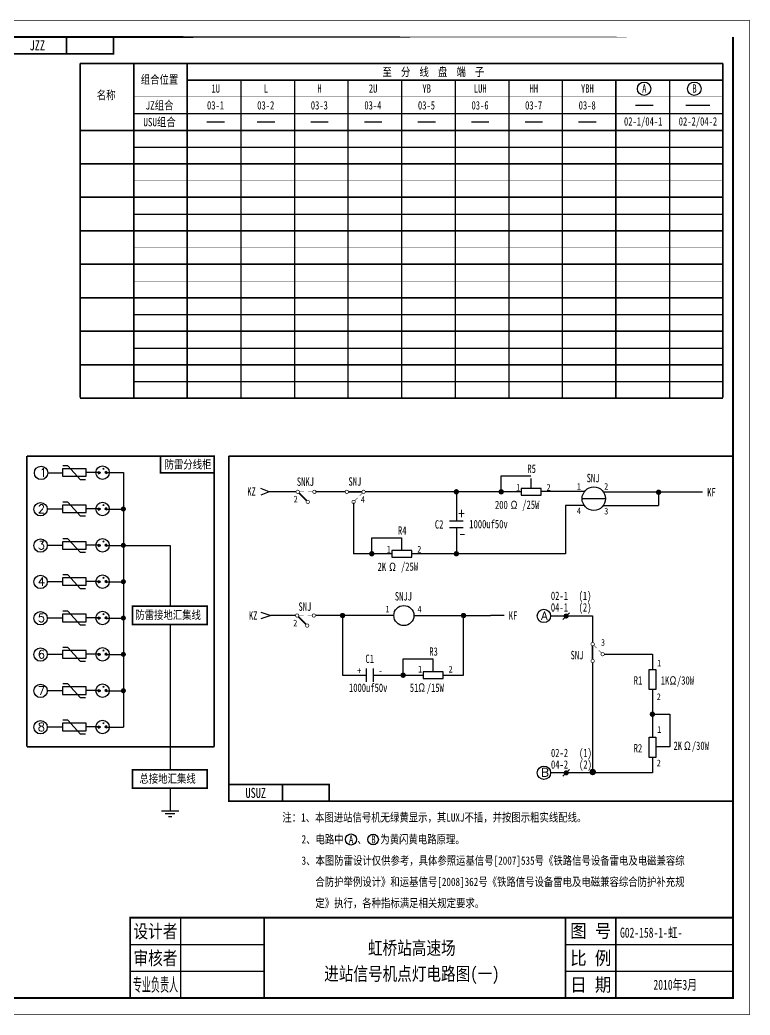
# Model space of a CAD drawing. Header units: millimetres. Extents: x -220 to 200, y -264 to 33.
# Drawn here: x -18 to 200.1, y -264.2 to 33 of the extents above; entities that cross this region are included whole.
import ezdxf
from ezdxf.enums import TextEntityAlignment as Align

# ---------------------------------------------------------------- set-up
doc = ezdxf.new("R2010")
doc.units = ezdxf.units.MM
doc.layers.add('COLUMN', color=7, linetype='Continuous')
doc.layers.add('define', color=7, linetype='Continuous')
doc.styles.add('CHINESE', font='SimSun.ttf', dxfattribs={"width": 0.9})
doc.styles.add('HZ', font='txt.shx', dxfattribs={"bigfont": 'hz.shx'})
doc.styles.add('ITALICC', font='txt', dxfattribs={"width": 0.75})
doc.styles.add('ST', font='SimSun.ttf')
doc.styles.add('STYLE1', font='greekc.shx', dxfattribs={"width": 0.8})

# ---------------------------------------------------------------- blocks, each defined once
blk = doc.blocks.new('BZTB')
at = {"color": 7}
for p, q in [((0.23, 16), (40.23, 16)), ((130.23, 16), (180.23, 16)), ((0.23, 8), (40.23, 8)), ((130.23, 8), (180.23, 8))]:
    blk.add_line(p, q, dxfattribs=at)
at = {"color": 7, "const_width": 0.5}
blk.add_lwpolyline([(0.23, 0), (180.23, 0), (180.23, 24), (0.23, 24)], close=True, dxfattribs=at)
at = {"color": 7}
for points, const_width in [([(15.23, 24), (15.23, 0)], 0.4), ([(40.23, 24), (40.23, 0)], 0.5), ([(130.23, 24), (130.23, 0)], 0.5), ([(145.23, 24), (145.23, 0)], 0.4)]:
    blk.add_lwpolyline(points, dxfattribs=dict(at, const_width=const_width))
at = {"color": 7, "style": 'CHINESE'}
for s, width, p in [('设计者', 0.8, (7.73, 20)), ('图 号', 0.9, (137.73, 20)), ('审核者', 0.8, (7.73, 12)), ('比 例', 0.9, (137.73, 12)), ('日 期', 0.9, (137.73, 4))]:
    blk.add_text(s, height=4, dxfattribs=dict(at, width=width)).set_placement(p, align=Align.MIDDLE)
at = {"color": 7, "style": 'CHINESE', "width": 0.478723}
blk.add_text('专业负责人', height=4, dxfattribs=at).set_placement((1, 2), (14.5, 2), align=Align.FIT)
blk = doc.blocks.new('WK')
at = {"const_width": 0.5}
for points in [[(0, 0), (0, 5), (30, 5), (30, 0), (0, 0)], [(16, 0), (16, 5)]]:
    blk.add_lwpolyline(points, dxfattribs=at)
blk = doc.blocks.new('W22')
at = {"const_width": 0.8}
blk.add_lwpolyline([(-0.4, 0, 1), (0.4, 0, 1)], format="xyb", close=True, dxfattribs=at)
blk = doc.blocks.new('133')
at = {"const_width": 0.2}
for points in [[(-6, 0, 1), (-5, 0, 1)], [(-1, 0, 1), (0, 0, 1)], [(-4, -3, 1), (-3, -3, 1)]]:
    blk.add_lwpolyline(points, format="xyb", close=True, dxfattribs=at)
for points, const_width in [([(-5, 0), (-1, 0)], 0.5), ([(-2.3, -1.8), (-3.15, -2.65)], 0.15), ([(-0.85, -0.35), (-1.7, -1.2)], 0.15)]:
    blk.add_lwpolyline(points, dxfattribs=dict(const_width=const_width))
blk.add_lwpolyline([(-5.5, -1.3, 0, 0, 0), (-5.5, -2.3, 0.8, 0, 0), (-5.5, -4.5, 0, 0, 0)], format="xyseb")
at = {"width": 0.8}
for tag, p in [('RELAY', (-3, 2.2)), ('0', (0, -2))]:
    blk.add_attdef(tag, text='', height=2, dxfattribs=at).set_placement(p, align=Align.MIDDLE)
blk = doc.blocks.new('144')
at = {"const_width": 0.2}
for points in [[(1, 0, -1), (0, 0, -1)], [(6, 0, -1), (5, 0, -1)], [(4, -3, -1), (3, -3, -1)]]:
    blk.add_lwpolyline(points, format="xyb", close=True, dxfattribs=at)
for points, const_width in [([(2.4, 0), (1, 0)], 0.15), ([(5, 0), (3.6, 0)], 0.15), ([(0.85, -0.35), (3.15, -2.65)], 0.5)]:
    blk.add_lwpolyline(points, dxfattribs=dict(const_width=const_width))
blk.add_lwpolyline([(5.5, -1.3, 0, 0, 0), (5.5, -2.3, 0.8, 0, 0), (5.5, -4.5, 0, 0, 0)], format="xyseb")
at = {"width": 0.8}
for tag, p in [('RELAY', (3, 2.2)), ('0', (0, -2))]:
    blk.add_attdef(tag, text='', height=2, dxfattribs=at).set_placement(p, align=Align.MIDDLE)
blk = doc.blocks.new('W05')
blk.add_circle((0, 0), 3)
blk = doc.blocks.new('234')
at = {"const_width": 0.2}
for points in [[(0.5, -0.5, 1), (-0.5, -0.5, 1)], [(3.5, -3.5, 1), (2.5, -3.5, 1)], [(0.5, -5.5, 1), (-0.5, -5.5, 1)]]:
    blk.add_lwpolyline(points, format="xyb", close=True, dxfattribs=at)
for points, const_width in [([(0, -1), (0, -5)], 0.5), ([(0.35, -0.85), (1.2, -1.7)], 0.15), ([(1.8, -2.3), (2.65, -3.15)], 0.15)]:
    blk.add_lwpolyline(points, dxfattribs=dict(const_width=const_width))
blk.add_lwpolyline([(2, -4.5, 0, 0, 0), (2, -5.5, 0.8, 0, 0), (2, -7.7, 0, 0, 0)], format="xyseb")
at = {"width": 0.8}
blk.add_attdef('0', text='', height=2, dxfattribs=at).set_placement((2, 0), align=Align.MIDDLE)
blk.add_attdef('RELAY', text='', height=2, dxfattribs=at).set_placement((-1, -3), align=Align.MIDDLE_RIGHT)
blk = doc.blocks.new('DZ2')
at = {"const_width": 0.8}
blk.add_lwpolyline([(-0.4, 0, 1), (0.4, 0, 1)], format="xyb", close=True, dxfattribs=at)
blk = doc.blocks.new('W06')
blk.add_circle((0, 0), 2)
blk = doc.blocks.new('dlt_xhj_jz_dd_tb')
at = {"color": 0}
for p, q in [((48, 15), (48, -79.82)), ((64, 15), (64, -79.82)), ((80, 15), (80, -79.82)), ((96, 15), (96, -79.82)), ((112, 15), (112, -79.82)), ((128, 15), (128, -79.82)), ((144, 15), (144, -79.82)), ((176, 15), (176, -79.82)), ((165.89, 7.5), (171.11, 7.5)), ((180.89, 7.5), (188.11, 7.5)), ((16, 5), (192, 5)), ((37.89, 2.5), (43.11, 2.5)), ((52.89, 2.5), (58.11, 2.5)), ((68.89, 2.5), (74.11, 2.5)), ((84.89, 2.5), (90.11, 2.5)), ((100.89, 2.5), (106.11, 2.5)), ((116.89, 2.5), (122.11, 2.5)), ((132.89, 2.5), (138.11, 2.5)), ((148.89, 2.5), (154.11, 2.5)), ((16, -5), (192, -5)), ((0, -20), (0, -20)), ((16, -25), (192, -25)), ((0, -40), (0, -40)), ((16, -55), (192, -55)), ((16, -65), (192, -65)), ((16, -75), (192, -75))]:
    blk.add_line(p, q, dxfattribs=at)
for points, const_width in [([(0, 20), (192, 20)], 0.5), ([(0, -79.82), (0, 20)], 0.5), ([(16, 20), (16, -79.82)], 0.5), ([(32, 20), (32, -79.82)], 0.5), ([(192, 20), (192, -79.82)], 0.5), ([(32, 15), (192, 15)], 0.5), ([(160, 15), (160, -79.82)], 0.5), ([(16, 10), (192, 10)], 0.1), ([(0, 0), (192, 0)], 0.5), ([(0, -10), (192, -10)], 0.5), ([(16, -15), (192, -15)], 0.1), ([(0, -20), (192, -20)], 0.5), ([(0, -30), (192, -30)], 0.5), ([(16, -35), (192, -35)], 0.1), ([(0, -40), (192, -40)], 0.5), ([(16, -45), (192, -45)], 0.1), ([(0, -50), (192, -50)], 0.5), ([(0, -60), (192, -60)], 0.5), ([(0, -70), (192, -70)], 0.5), ([(192, -80), (0, -80)], 0.5)]:
    blk.add_lwpolyline(points, dxfattribs=dict(at, const_width=const_width))
for p in [(168.44, 12.43), (183.44, 12.43)]:
    blk.add_blockref('W06', p, dxfattribs=at)
at = {"color": 0, "style": 'CHINESE', "width": 0.8}
for s, p in [('至  分  线  盘  端  子', (105.51, 17.55)), ('组合位置', (23.72, 15.26)), ('名称', (7.8, 10.61)), ('JZ组合', (23.72, 7.55)), ('USU组合', (23.72, 2.55))]:
    blk.add_text(s, height=2.5, dxfattribs=at).set_placement(p, align=Align.MIDDLE)
at = {"color": 0, "style": 'ITALICC', "width": 0.75}
for s, p in [('1U', (40.5, 10.5)), ('L', (55.5, 10.5)), ('H', (71.5, 10.5)), ('2U', (87.5, 10.5)), ('YB', (103.5, 10.5)), ('LUH', (119.5, 10.5)), ('HH', (135.5, 10.5)), ('YBH', (151.5, 10.5)), ('A', (168.5, 10.5)), ('B', (183.5, 10.5))]:
    blk.add_text(s, height=2.5, dxfattribs=at).set_placement(p, align=Align.BOTTOM_CENTER)
at = {"color": 3, "style": 'ITALICC', "width": 0.75}
for s, p in [('03-1', (40.45, 7.46)), ('03-2', (55.45, 7.46)), ('03-3', (71.45, 7.46)), ('03-4', (87.45, 7.46)), ('03-5', (103.45, 7.46)), ('03-6', (119.45, 7.46)), ('03-7', (135.45, 7.46)), ('03-8', (151.45, 7.46)), ('02-1/04-1', (168.17, 2.46)), ('02-2/04-2', (184.52, 2.46))]:
    blk.add_text(s, height=2.5, dxfattribs=at).set_placement(p, align=Align.MIDDLE)

msp = doc.modelspace()

# ---------------------------------------------------------------- hatches: boundary and pattern name
for points in [[(5.54, -101.83), (6.09, -102.2), (5.54, -102.58)], [(7.89, -101.83), (7.34, -102.2), (7.89, -102.58)], [(5.54, -112.69), (6.09, -113.06), (5.54, -113.43)], [(7.89, -112.69), (7.34, -113.06), (7.89, -113.43)], [(5.54, -123.54), (6.09, -123.91), (5.54, -124.28)], [(7.89, -123.54), (7.34, -123.91), (7.89, -124.28)], [(5.54, -134.39), (6.09, -134.77), (5.54, -135.14)], [(7.89, -134.39), (7.34, -134.77), (7.89, -135.14)], [(5.54, -145.25), (6.09, -145.62), (5.54, -145.99)], [(7.89, -145.25), (7.34, -145.62), (7.89, -145.99)], [(5.54, -156.1), (6.09, -156.47), (5.54, -156.85)], [(7.89, -156.1), (7.34, -156.47), (7.89, -156.85)], [(5.54, -166.96), (6.09, -167.33), (5.54, -167.7)], [(7.89, -166.96), (7.34, -167.33), (7.89, -167.7)], [(5.54, -177.81), (6.09, -178.18), (5.54, -178.55)], [(7.89, -177.81), (7.34, -178.18), (7.89, -178.55)]]:
    msp.add_hatch(color=0).paths.add_polyline_path(points)
at = {"layer": 'COLUMN'}
h = msp.add_hatch(color=0, dxfattribs=at)
edge = h.paths.add_edge_path()
edge.add_arc((6.98, -101.07), 0.312, 0, 360, ccw=False)
h = msp.add_hatch(color=0, dxfattribs=at)
edge = h.paths.add_edge_path()
edge.add_arc((6.98, -111.92), 0.312, 0, 360, ccw=False)
h = msp.add_hatch(color=0, dxfattribs=at)
edge = h.paths.add_edge_path()
edge.add_arc((6.98, -122.78), 0.312, 0, 360, ccw=False)
h = msp.add_hatch(color=0, dxfattribs=at)
edge = h.paths.add_edge_path()
edge.add_arc((6.98, -133.63), 0.312, 0, 360, ccw=False)
h = msp.add_hatch(color=0, dxfattribs=at)
edge = h.paths.add_edge_path()
edge.add_arc((6.98, -144.48), 0.312, 0, 360, ccw=False)
h = msp.add_hatch(color=0, dxfattribs=at)
edge = h.paths.add_edge_path()
edge.add_arc((6.98, -155.34), 0.312, 0, 360, ccw=False)
h = msp.add_hatch(color=0, dxfattribs=at)
edge = h.paths.add_edge_path()
edge.add_arc((6.98, -166.19), 0.312, 0, 360, ccw=False)
h = msp.add_hatch(color=0, dxfattribs=at)
edge = h.paths.add_edge_path()
edge.add_arc((6.98, -177.05), 0.312, 0, 360, ccw=False)

# ---------------------------------------------------------------- linework, layer by layer
at = {"color": 0}
for p, q in [((-3.69, -100.19), (-5.14, -100.19)), ((0.12, -104.36), (-3.69, -100.19)), ((-9.66, -102.24), (-5.24, -102.24)), ((5.23, -102.22), (6.12, -102.22)), ((5.54, -101.83), (5.54, -102.58)), ((5.54, -101.83), (6.09, -102.2)), ((5.54, -102.58), (6.09, -102.2)), ((7.89, -101.83), (7.34, -102.2)), ((7.89, -102.58), (7.34, -102.2)), ((7.34, -102.22), (12.93, -102.22)), ((7.89, -101.83), (7.89, -102.58)), ((12.93, -102.22), (12.93, -178.2)), ((125.76, -103.19), (134.64, -103.19)), ((125.76, -107.95), (125.76, -103.19)), ((134.64, -103.93), (134.64, -106.95)), ((1.57, -104.36), (0.12, -104.36)), ((56.5, -107.96), (54, -106.96)), ((56.5, -107.96), (54, -108.96)), ((59.09, -107.96), (56.59, -107.96)), ((64.35, -107.95), (59.16, -107.95)), ((79.17, -107.95), (70.35, -107.95)), ((131.71, -107.95), (85.17, -107.95)), ((112.37, -107.95), (112.37, -116.69)), ((150.68, -107.9), (137.71, -107.9)), ((181.79, -108.08), (156.31, -108.08)), ((172.77, -107.95), (172.77, -112.02)), ((-3.69, -111.05), (-5.14, -111.05)), ((0.12, -115.22), (-3.69, -111.05)), ((5.54, -112.69), (5.54, -113.43)), ((5.54, -112.69), (6.09, -113.06)), ((7.89, -112.69), (7.34, -113.06)), ((7.89, -112.69), (7.89, -113.43)), ((81.64, -111.26), (81.64, -126.44)), ((150.57, -112.02), (145.01, -112.02)), ((145.01, -112.02), (145.01, -126.44)), ((156.89, -110.02), (149.99, -110.02)), ((156.28, -112.02), (172.77, -112.02)), ((-5.24, -113.09), (-9.8, -113.09)), ((1.57, -115.22), (0.12, -115.22)), ((5.23, -113.08), (6.12, -113.08)), ((5.54, -113.43), (6.09, -113.06)), ((7.89, -113.43), (7.34, -113.06)), ((7.37, -113.08), (12.93, -113.08)), ((114.37, -116.69), (110.37, -116.69)), ((114.37, -118.69), (110.37, -118.69)), ((112.37, -118.66), (112.37, -126.44)), ((87.11, -121.67), (95.99, -121.67)), ((87.11, -126.44), (87.11, -121.67)), ((95.99, -121.67), (95.99, -125.44)), ((-5.24, -123.95), (-9.8, -123.95)), ((-3.69, -121.94), (-5.14, -121.94)), ((0.12, -126.11), (-3.69, -121.94)), ((5.23, -123.93), (6.11, -123.93)), ((5.54, -123.54), (5.54, -124.28)), ((5.54, -123.54), (6.09, -123.91)), ((5.54, -124.28), (6.09, -123.91)), ((5.82, -123.93), (6.24, -123.93)), ((7.89, -123.54), (7.34, -123.91)), ((7.89, -124.28), (7.34, -123.91)), ((7.34, -123.93), (26.88, -123.93)), ((7.34, -123.93), (12.93, -123.93)), ((7.89, -123.54), (7.89, -124.28)), ((26.88, -123.93), (26.88, -142.05)), ((1.57, -126.11), (0.12, -126.11)), ((93.07, -126.44), (81.64, -126.44)), ((145.01, -126.44), (99.07, -126.44)), ((-3.69, -132.76), (-5.14, -132.76)), ((0.12, -136.93), (-3.69, -132.76)), ((-5.24, -134.8), (-9.8, -134.8)), ((5.23, -134.79), (6.11, -134.79)), ((5.54, -134.39), (5.54, -135.14)), ((5.54, -134.39), (6.09, -134.77)), ((5.54, -135.14), (6.09, -134.77)), ((7.89, -134.39), (7.34, -134.77)), ((7.89, -135.14), (7.34, -134.77)), ((7.34, -134.79), (12.93, -134.79)), ((7.89, -134.39), (7.89, -135.14)), ((1.57, -136.93), (0.12, -136.93)), ((-3.69, -143.61), (-5.14, -143.61)), ((0.12, -147.78), (-3.69, -143.61)), ((5.54, -145.25), (5.54, -145.99)), ((5.54, -145.25), (6.09, -145.62)), ((5.54, -145.99), (6.09, -145.62)), ((7.89, -145.25), (7.34, -145.62)), ((7.89, -145.99), (7.34, -145.62)), ((7.89, -145.25), (7.89, -145.99)), ((64.32, -144.89), (56.97, -144.89)), ((93.69, -144.89), (70.32, -144.89)), ((78.38, -144.89), (78.38, -162.71)), ((99.69, -144.89), (122.61, -144.89)), ((114.52, -162.71), (114.52, -144.89)), ((140.5, -145.02), (153.07, -145.02)), ((146.16, -144.05), (144.16, -146.05)), ((153.07, -145.02), (153.07, -152.96)), ((-5.24, -145.66), (-9.8, -145.66)), ((1.57, -147.78), (0.12, -147.78)), ((5.23, -145.64), (6.11, -145.64)), ((7.34, -145.64), (12.93, -145.64)), ((26.88, -147.54), (26.88, -190.94)), ((-3.69, -154.46), (-5.14, -154.46)), ((0.12, -158.63), (-3.69, -154.46)), ((-5.24, -156.51), (-9.8, -156.51)), ((5.23, -156.49), (6.2, -156.49)), ((5.54, -156.1), (5.54, -156.85)), ((5.54, -156.1), (6.09, -156.47)), ((5.54, -156.85), (6.09, -156.47)), ((7.89, -156.1), (7.34, -156.47)), ((7.89, -156.85), (7.34, -156.47)), ((7.34, -156.49), (12.93, -156.49)), ((7.89, -156.1), (7.89, -156.85)), ((156.6, -156.43), (170.93, -156.43)), ((170.93, -156.43), (170.93, -160.99)), ((1.57, -158.63), (0.12, -158.63)), ((96.47, -162.71), (96.47, -157.79)), ((96.47, -157.79), (105.35, -157.79)), ((105.35, -157.79), (105.35, -161.71)), ((153.07, -158.89), (153.07, -191.84)), ((78.38, -162.71), (85.48, -162.71)), ((85.48, -160.71), (85.48, -164.71)), ((87.48, -160.71), (87.48, -164.71)), ((87.48, -162.71), (102.42, -162.71)), ((108.42, -162.71), (114.52, -162.71)), ((-3.69, -165.32), (-5.14, -165.32)), ((0.12, -169.49), (-3.69, -165.32)), ((-5.24, -167.36), (-9.8, -167.36)), ((5.23, -167.35), (6.15, -167.35)), ((5.54, -166.96), (5.54, -167.7)), ((5.54, -166.96), (6.09, -167.33)), ((5.54, -167.7), (6.09, -167.33)), ((7.89, -166.96), (7.34, -167.33)), ((7.89, -167.7), (7.34, -167.33)), ((7.34, -167.35), (12.93, -167.35)), ((7.89, -166.96), (7.89, -167.7)), ((170.93, -166.99), (170.93, -181.24)), ((1.57, -169.49), (0.12, -169.49)), ((170.93, -174.31), (176.08, -174.31)), ((176.08, -174.31), (176.08, -184.06)), ((-5.24, -178.22), (-9.8, -178.22)), ((-3.69, -176.17), (-5.14, -176.17)), ((0.12, -180.34), (-3.69, -176.17)), ((5.23, -178.2), (6.11, -178.2)), ((5.54, -177.81), (5.54, -178.55)), ((5.54, -177.81), (6.09, -178.18)), ((5.54, -178.55), (6.09, -178.18)), ((7.89, -177.81), (7.34, -178.18)), ((7.89, -178.55), (7.34, -178.18)), ((7.34, -178.2), (12.93, -178.2)), ((7.89, -177.81), (7.89, -178.55)), ((1.57, -180.34), (0.12, -180.34)), ((176.08, -184.06), (171.93, -184.06)), ((170.93, -187.24), (170.93, -191.84)), ((170.93, -191.84), (140.53, -191.84)), ((146.19, -190.87), (144.19, -192.87)), ((26.88, -196.6), (26.88, -203.17)), ((24.32, -203.17), (29.44, -203.17)), ((25.37, -204.03), (28.33, -204.03)), ((26.4, -204.86), (27.36, -204.86))]:
    msp.add_line(p, q, dxfattribs=at)
at = {"color": 0, "linetype": 'Continuous'}
for p, q in [((5.54, -102.2), (1.79, -102.2)), ((5.54, -113.06), (1.79, -113.06)), ((5.54, -123.91), (1.79, -123.91)), ((5.54, -134.77), (1.79, -134.77)), ((5.54, -145.62), (1.79, -145.62)), ((5.54, -156.47), (1.79, -156.47)), ((5.54, -167.33), (1.79, -167.33)), ((5.54, -178.18), (1.79, -178.18))]:
    msp.add_line(p, q, dxfattribs=at)
at = {"color": 0}
for points, const_width in [([(200, 32.88), (-220, 32.88)], 0.2), ([(200, -264.12), (200, 32.88)], 0.2), ([(195, -259.12), (195, 27.88)], 0.6), ([(24.06, -102.27), (24.06, -97.27), (40.06, -97.27), (40.06, -102.27), (24.06, -102.27)], 0.5), ([(40.06, -102.27), (40.06, -97.27)], 0.5), ([(44.4, -97.27), (44.4, -97.27), (44.4, -200.36)], 0.5), ([(44.4, -97.27), (195, -97.27)], 0.5), ([(195, -97.27), (195, -97.27), (195, -200.36)], 0.5), ([(65.18, -145.24), (67.47, -147.54)], 0.5), ([(66.72, -144.89), (65.32, -144.89)], 0.15), ([(69.32, -144.89), (67.92, -144.89)], 0.15), ([(44.4, -200.36), (195, -200.36)], 0.5), ([(-195, -259.12), (195, -259.12)], 0.6), ([(-220, -264.12), (200, -264.12)], 0.2)]:
    msp.add_lwpolyline(points, dxfattribs=dict(at, const_width=const_width))
for points, const_width in [([(195, 27.88), (-195, 27.88)], 0.6), ([(15.62, -142.05), (37.93, -142.05), (37.93, -147.54), (15.62, -147.54)], 0.5), ([(15.62, -190.94), (37.93, -190.94), (37.93, -196.42), (15.62, -196.42)], 0.5)]:
    msp.add_lwpolyline(points, close=True, dxfattribs=dict(at, const_width=const_width))
at = {"color": 0, "linetype": 'Continuous', "const_width": 0.5}
for points in [[(-15.88, -97.27), (40.06, -97.27)], [(-15.88, -97.27), (-15.88, -184.09)], [(40.06, -97.27), (40.06, -184.09)], [(-15.88, -184.09), (40.06, -184.09)]]:
    msp.add_lwpolyline(points, dxfattribs=at)
at = {"color": 0}
for points in [[(1.79, -101.1), (-5.24, -101.1), (-5.24, -103.31), (1.79, -103.31)], [(137.71, -108.95), (137.71, -106.95), (131.71, -106.95), (131.71, -108.95)], [(1.79, -111.95), (-5.24, -111.95), (-5.24, -114.17), (1.79, -114.17)], [(1.79, -122.84), (-5.24, -122.84), (-5.24, -125.06), (1.79, -125.06)], [(99.07, -127.44), (99.07, -125.44), (93.07, -125.44), (93.07, -127.44)], [(1.79, -133.66), (-5.24, -133.66), (-5.24, -135.87), (1.79, -135.87)], [(1.79, -144.51), (-5.24, -144.51), (-5.24, -146.73), (1.79, -146.73)], [(1.79, -155.37), (-5.24, -155.37), (-5.24, -157.58), (1.79, -157.58)], [(108.42, -163.71), (108.42, -161.71), (102.42, -161.71), (102.42, -163.71)], [(171.93, -166.99), (169.93, -166.99), (169.93, -160.99), (171.93, -160.99)], [(1.79, -166.22), (-5.24, -166.22), (-5.24, -168.44), (1.79, -168.44)], [(1.79, -177.07), (-5.24, -177.07), (-5.24, -179.29), (1.79, -179.29)], [(171.93, -187.24), (169.93, -187.24), (169.93, -181.24), (171.93, -181.24)]]:
    msp.add_lwpolyline(points, close=True, dxfattribs=at)
for points in [[(134.64, -103.19, 0, 0, 0), (134.64, -104.75, 0.8, 0, 0), (134.64, -106.95, 0, 0, 0)], [(153.4, -114.65, 0, 0, 0), (153.4, -115.65, 0.8, 0, 0), (153.4, -118.15, 0, 0, 0)], [(96, -122.22, 0, 0, 0), (96, -123.22, 0.8, 0, 0), (96, -125.42, 0, 0, 0)], [(69.82, -146.19, 0, 0, 0), (69.82, -147.19, 0.8, 0, 0), (69.82, -149.39, 0, 0, 0)], [(96.7, -148.68, 0, 0, 0), (96.7, -149.88, 0.96, 0, 0), (96.7, -152.52, 0, 0, 0)], [(105.35, -158.56, 0, 0, 0), (105.35, -159.51, 0.8, 0, 0), (105.35, -161.71, 0, 0, 0)], [(175.13, -184.06, 0, 0, 0), (174.13, -184.06, 0.8, 0, 0), (171.93, -184.06, 0, 0, 0)]]:
    msp.add_lwpolyline(points, format="xyseb", dxfattribs=at)
for points in [[(185.87, -108.08), (181.87, -108.08)], [(53.97, -143.89), (56.97, -144.89), (53.97, -145.89)], [(126.61, -144.89), (122.61, -144.89)]]:
    msp.add_lwpolyline(points, dxfattribs=at)
for points, const_width in [([(12.55, -113.08, 1), (13.3, -113.08, 1)], 0.75), ([(12.55, -123.93, 1), (13.3, -123.93, 1)], 0.75), ([(12.55, -134.79, 1), (13.3, -134.79, 1)], 0.75), ([(12.55, -145.64, 1), (13.3, -145.64, 1)], 0.75), ([(65.32, -144.89, -1), (64.32, -144.89, -1)], 0.2), ([(70.32, -144.89, -1), (69.32, -144.89, -1)], 0.2), ([(145.16, -144.67, 1), (145.16, -145.42, 1)], 0.75), ([(68.32, -147.89, -1), (67.32, -147.89, -1)], 0.2), ([(12.55, -156.49, 1), (13.3, -156.49, 1)], 0.75), ([(12.55, -167.35, 1), (13.3, -167.35, 1)], 0.75), ([(145.19, -191.5, 1), (145.19, -192.25, 1)], 0.75)]:
    msp.add_lwpolyline(points, format="xyb", close=True, dxfattribs=dict(at, const_width=const_width))
at = {"color": 0, "linetype": 'Continuous'}
for centre in [(-11.66, -102.28), (-11.8, -113.13), (-11.8, -123.98), (-11.8, -134.84), (-11.8, -145.69), (138.5, -145.02), (-11.8, -156.55), (-11.8, -167.4), (-11.8, -178.25), (138.53, -191.84)]:
    msp.add_circle(centre, 2, dxfattribs=at)
at = {"color": 0}
for centre, radius in [((6.71, -102.21), 2.01), ((153.42, -109.99), 3.5), ((6.71, -113.07), 2.01), ((6.71, -123.92), 2.01), ((6.71, -134.78), 2.01), ((6.71, -145.63), 2.01), ((6.71, -156.48), 2.01), ((6.71, -167.34), 2.01), ((6.71, -178.19), 2.01), ((80.9, -211.77), 1.65), ((87.52, -211.78), 1.57)]:
    msp.add_circle(centre, radius, dxfattribs=at)
at = {"layer": 'DEFPOINTS', "color": 0, "linetype": 'Continuous'}
for p in [(17.74, -142.05), (37.93, -142.05), (37.93, -142.05), (37.93, -147.54), (17.74, -190.94), (37.93, -190.94), (37.93, -190.94), (37.93, -196.42)]:
    msp.add_point(p, dxfattribs=at)

# ---------------------------------------------------------------- block references
at = {"color": 0}
for name, p in [('WK', (-20.07, 22.88)), ('144', (64.49, -107.95)), ('133', (85.17, -107.95)), ('DZ2', (112.37, -107.95)), ('W22', (125.76, -107.95)), ('DZ2', (172.77, -108.08)), ('W22', (87.11, -126.44)), ('DZ2', (112.37, -126.44)), ('W05', (96.69, -144.89)), ('W22', (78.38, -144.89)), ('W22', (114.52, -144.89)), ('234', (153.07, -152.94)), ('W22', (96.47, -162.71)), ('W22', (170.93, -174.37)), ('WK', (44.4, -200.36)), ('BZTB', (14.77, -259.12))]:
    msp.add_blockref(name, p, dxfattribs=at)
at = {"color": 0, "xscale": 1.200000000000045, "yscale": 1.199999999999989, "zscale": 1.2}
msp.add_blockref('W22', (153.1, -191.61), dxfattribs=at)
at = {"layer": 'define'}
msp.add_blockref('dlt_xhj_jz_dd_tb', (0, 0), dxfattribs=at)

# ---------------------------------------------------------------- texts
at = {"color": 0}
for s, height, style, width, p in [('JZZ', 3, 'ITALICC', 0.75, (-15.07, 25.38)), ('防雷分线柜', 2.5, 'ST', 0.8, (25.23, -99.77)), ('KF', 2.5, 'ITALICC', 0.75, (187.28, -108.08)), ('KF', 2.5, 'ITALICC', 0.75, (128.02, -144.89)), ('USUZ', 3, 'ITALICC', 0.75, (49.4, -197.86))]:
    msp.add_text(s, height=height, dxfattribs=dict(at, style=style, width=width)).set_placement(p, align=Align.MIDDLE_LEFT)
at = {"color": 0, "style": 'HZ'}
for s, p in [('1', (-12.1, -103.43)), ('2', (-12.61, -114.28)), ('3', (-12.61, -125.14)), ('4', (-12.61, -135.99)), ('5', (-12.61, -146.84)), ('A', (137.69, -146.17)), ('6', (-12.61, -157.7)), ('7', (-12.61, -168.55)), ('8', (-12.61, -179.41)), ('B', (137.72, -193))]:
    msp.add_text(s, height=2.5, dxfattribs=at).set_placement(p)
at = {"color": 0}
for s, height, style, width, p in [('R5', 2.5, 'ITALICC', 0.75, (133.58, -102.29)), ('1', 2, 'ITALICC', 0.75, (130.22, -107.6)), ('2', 2, 'ITALICC', 0.75, (139.33, -107.6)), ('R4', 2.5, 'ITALICC', 0.75, (94.93, -120.76)), ('1000uf50v', 2.5, 'ITALICC', 0.75, (116.23, -118.84)), ('1', 2, 'ITALICC', 0.75, (91.57, -126.09)), ('2', 2, 'ITALICC', 0.75, (100.69, -126.09)), ('SNJJ', 2.5, 'ITALICC', 0.75, (94, -140.41)), ('SNJ', 2.5, 'ITALICC', 0.75, (65.22, -143.49)), ('1', 2, 'ITALICC', 0.75, (91.18, -143.98)), ('4', 2, 'ITALICC', 0.75, (100.79, -143.98)), ('防雷接地汇集线', 2.5, 'CHINESE', 0.8, (16.49, -145.97)), ('R3', 2.5, 'ITALICC', 0.75, (104.29, -156.88)), ('C1', 2.5, 'ITALICC', 0.75, (85.21, -159.06)), ('SNJ', 2.5, 'ITALICC', 0.75, (146.49, -157.95)), ('1', 2, 'ITALICC', 0.75, (100.93, -161.91)), ('2', 2, 'ITALICC', 0.75, (110.05, -161.91)), ('1', 2, 'ITALICC', 0.75, (172.36, -160.08)), ('+', 2, 'ITALICC', 0.75, (82.77, -162.36)), ('-', 2, 'ITALICC', 0.75, (89.09, -162.36)), ('R1', 2.5, 'ITALICC', 0.75, (165.34, -165.52)), ('1K', 2.5, 'ITALICC', 0.75, (173.4, -165.52)), ('W', 2.5, 'STYLE1', 0.8, (176.06, -165.52)), ('/30W', 2.5, 'ITALICC', 0.75, (178.25, -165.52)), ('1000uf50v', 2.5, 'ITALICC', 0.75, (80.3, -167.7)), ('51', 2.5, 'ITALICC', 0.75, (98.47, -167.7)), ('W', 2.5, 'STYLE1', 0.8, (101.01, -167.65)), ('/15W', 2.5, 'ITALICC', 0.75, (103.53, -167.7)), ('2', 2, 'ITALICC', 0.75, (172.23, -170.13)), ('1', 2, 'ITALICC', 0.75, (172.36, -179.93)), ('R2', 2.5, 'ITALICC', 0.75, (165.34, -185.77)), ('2K', 2.5, 'ITALICC', 0.75, (177.23, -185.03)), ('W', 2.5, 'STYLE1', 0.8, (180.37, -185.03)), ('/30W', 2.5, 'ITALICC', 0.75, (182.69, -185.03)), ('2', 2, 'ITALICC', 0.75, (172.23, -189.92)), ('总接地汇集线', 2.5, 'CHINESE', 0.8, (17.73, -194.86)), ('3、本图防雷设计仅供参考，具体参照运基信号[2007]535号《铁路信号设备雷电及电磁兼容综', 2.5, 'CHINESE', 0.8, (66.14, -219.32)), ('合防护举例设计》和运基信号[2008]362号《铁路信号设备雷电及电磁兼容综合防护补充规', 2.5, 'CHINESE', 0.8, (70.27, -225.67)), ('定》执行，各种指标满足相关规定要求。', 2.5, 'CHINESE', 0.8, (70.27, -232.02))]:
    msp.add_text(s, height=height, dxfattribs=dict(at, style=style, width=width)).set_placement(p)
for s, height, style, width, p in [('SNKJ', 2.5, 'ITALICC', 0.75, (67.29, -106.17)), ('SNJ', 2.5, 'ITALICC', 0.75, (82.06, -106.12)), ('SNJ', 2.5, 'ITALICC', 0.75, (153.21, -105.08)), ('KZ', 2.5, 'ITALICC', 0.75, (51.2, -109.09)), ('1', 2, 'ITALICC', 0.75, (148.98, -107.34)), ('2', 2, 'ITALICC', 0.75, (157.12, -107.34)), ('200', 2.5, 'ITALICC', 0.75, (125.82, -113.1)), ('Ω', 2.5, 'STYLE1', 0.8, (129.6, -113.12)), ('/25W', 2.5, 'ITALICC', 0.75, (134.61, -113.04)), ('4', 2, 'ITALICC', 0.75, (148.98, -114.61)), ('3', 2, 'ITALICC', 0.75, (157.15, -114.69)), ('+', 2.6, 'HZ', 0.75, (113.91, -115.56)), ('C2', 2.5, 'ITALICC', 0.75, (107.23, -118.93)), ('_', 2.6, 'HZ', 0.75, (114.13, -120.43)), ('2K', 2.5, 'ITALICC', 0.75, (90.13, -131.59)), ('Ω', 2.5, 'STYLE1', 0.8, (93.31, -131.61)), ('/25W', 2.5, 'ITALICC', 0.75, (98.39, -131.52))]:
    msp.add_text(s, height=height, dxfattribs=dict(at, style=style, width=width)).set_placement(p, align=Align.CENTER)
at = {"color": 3, "style": 'ITALICC', "width": 0.75}
for s, p in [('2', (64.41, -111.11)), ('4', (84.48, -111.2))]:
    msp.add_text(s, height=2, dxfattribs=at).set_placement(p, align=Align.CENTER)
for s, p in [('02-1', (140.6, -139)), ('(1)', (148.89, -139)), ('04-1', (140.6, -142.46)), ('(2)', (148.89, -142.46)), ('02-2', (140.63, -185.92)), ('(1)', (149.01, -185.92)), ('04-2', (140.63, -189.38)), ('(2)', (149.01, -189.38))]:
    msp.add_text(s, height=2.5, dxfattribs=at).set_placement(p, align=Align.MIDDLE_LEFT)
at = {"color": 0, "style": 'ITALICC', "width": 0.75}
msp.add_text('KZ', height=2.5, dxfattribs=at).set_placement((52.97, -144.89), align=Align.MIDDLE_RIGHT)
at = {"color": 3}
for s, height, style, width, p in [('2', 2, 'ITALICC', 0.75, (63.66, -148.12)), ('3', 2, 'ITALICC', 0.75, (155.55, -153.93)), ('注：1、本图进站信号机无绿黄显示，其LUXJ不插，并按图示粗实线配线。', 2.5, 'CHINESE', 0.8, (60.4, -206.43)), ('2、电路中   、   为黄闪黄电路原理。', 2.5, 'CHINESE', 0.8, (66.14, -212.97))]:
    msp.add_text(s, height=height, dxfattribs=dict(at, style=style, width=width)).set_placement(p)
at = {"color": 0, "width": 0.8}
for s, p in [('A', (80.28, -212.93)), ('B', (86.96, -212.97))]:
    msp.add_text(s, height=2.4, dxfattribs=at).set_placement(p)
at = {"layer": 'define', "color": 5, "style": 'ST', "width": 0.7}
msp.add_text('G02-158-1-虹-', height=3, dxfattribs=at).set_placement((161.25, -241.09))
at = {"layer": 'define', "color": 5}
for s, height, style, width, p in [('虹桥站高速场', 4, 'CHINESE', 0.8, (99.06, -244.11, 0)), ('进站信号机点灯电路图(一)', 4, 'CHINESE', 0.8, (99.06, -252.11, 0)), ('2010年3月', 3, 'ST', 0.7, (177.75, -255.09))]:
    msp.add_text(s, height=height, dxfattribs=dict(at, style=style, width=width)).set_placement(p, align=Align.MIDDLE)

doc.saveas('drawing.dxf')
